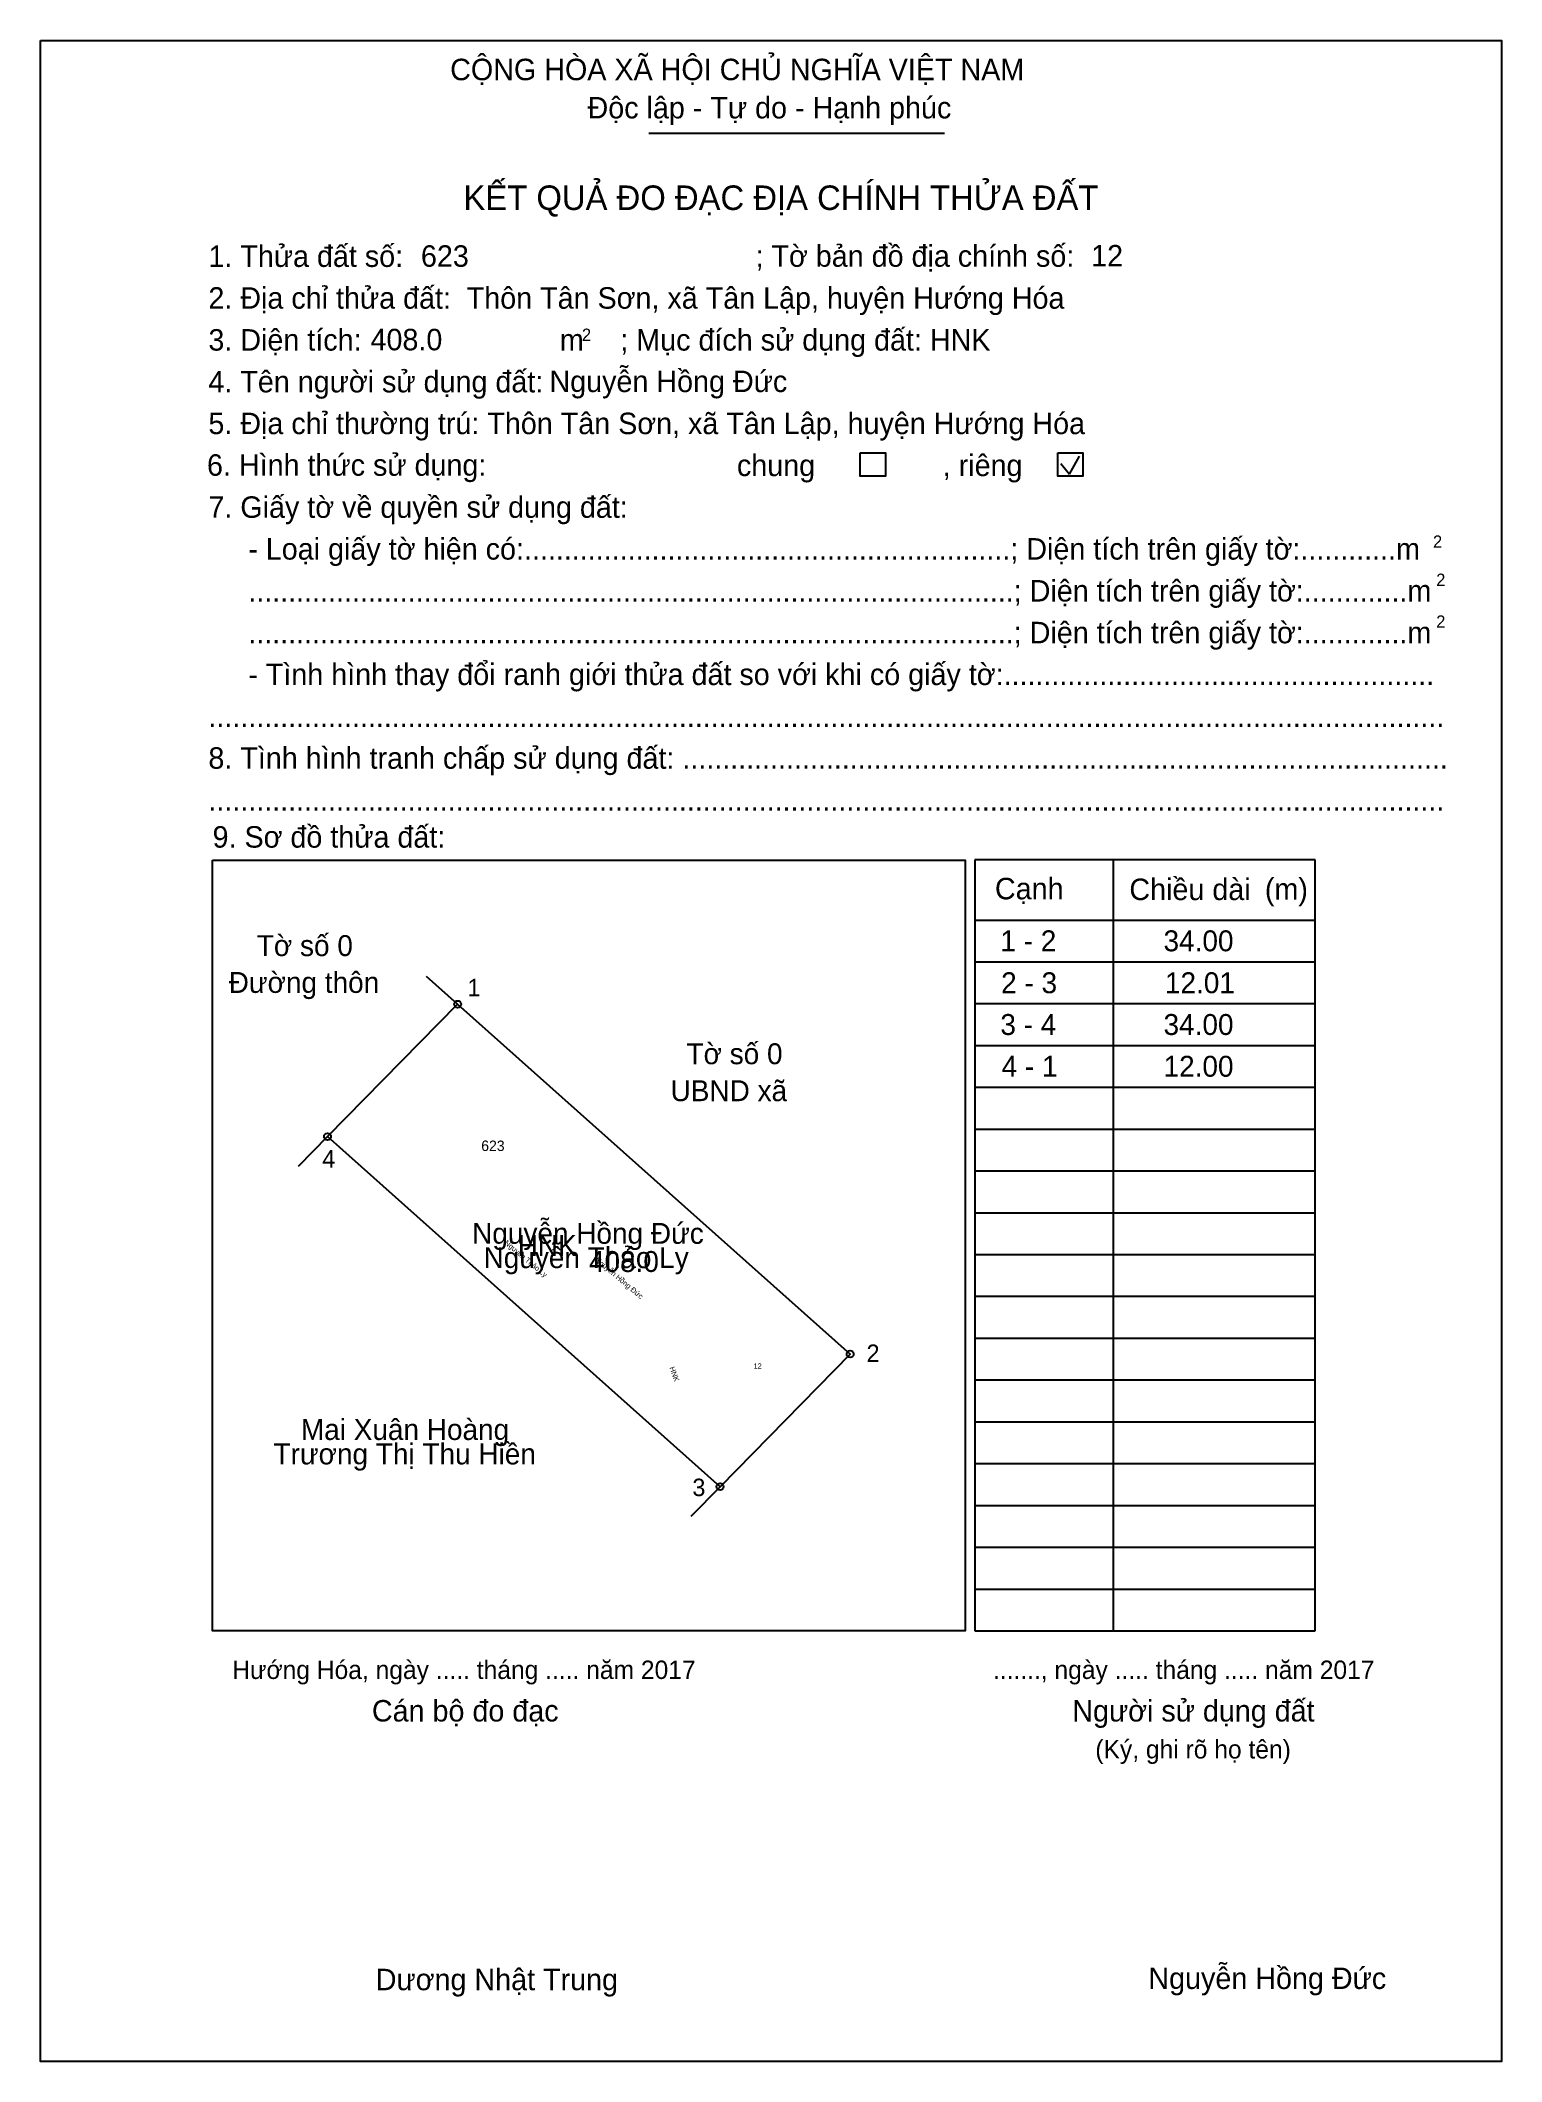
# Model space of a CAD drawing. Extents: x 548101 to 548196, y 1837921 to 1838051.
import ezdxf

# ---------------------------------------------------------------- set-up
doc = ezdxf.new("R2010")
doc.units = 0
for name, color, linetype in [('Level 1', 7, 'Continuous'), ('Level 10', 7, 'Continuous'), ('Level 11', 7, 'Continuous'), ('Level 13', 7, 'Continuous'), ('Level 15', 7, 'Continuous'), ('Level 18', 7, 'Continuous'), ('Level 19', 7, 'Continuous'), ('Level 2', 7, 'Continuous'), ('Level 21', 7, 'Continuous'), ('Level 27', 7, 'Continuous'), ('Level 36', 7, 'Continuous'), ('Level 48', 7, 'Continuous'), ('Level 50', 7, 'Continuous'), ('Level 52', 7, 'Continuous'), ('Level 6', 7, 'Continuous'), ('Level 9', 7, 'Continuous')]:
    doc.layers.add(name, color=color, linetype=linetype)

msp = doc.modelspace()

# ---------------------------------------------------------------- linework, layer by layer
at = {"layer": 'Level 1'}
for p, q in [((548101.45, 1838051.45), (548101.45, 1838051.45)), ((548140.79, 1838045.46), (548159.89, 1838045.46)), ((548167.43, 1838024.11), (548167.97, 1838023.41)), ((548167.97, 1838023.41), (548168.62, 1838024.58)), ((548112.58, 1837998.47), (548112.58, 1837998.47)), ((548183.87, 1837998.49), (548161.86, 1837998.49)), ((548161.86, 1837998.49), (548161.86, 1837948.64)), ((548170.8, 1837998.49), (548170.8, 1837948.64)), ((548183.87, 1837948.64), (548183.87, 1837998.49)), ((548161.86, 1837994.59), (548176.99, 1837994.59)), ((548176.99, 1837994.59), (548183.87, 1837994.59)), ((548161.86, 1837991.89), (548176.99, 1837991.89)), ((548176.99, 1837991.89), (548183.87, 1837991.89)), ((548161.86, 1837989.19), (548176.99, 1837989.19)), ((548176.99, 1837989.19), (548183.87, 1837989.19)), ((548161.86, 1837986.48), (548176.99, 1837986.48)), ((548176.99, 1837986.48), (548183.87, 1837986.48)), ((548161.86, 1837983.78), (548176.99, 1837983.78)), ((548176.99, 1837983.78), (548183.87, 1837983.78)), ((548161.86, 1837981.08), (548176.99, 1837981.08)), ((548176.99, 1837981.08), (548183.87, 1837981.08)), ((548161.86, 1837978.37), (548176.99, 1837978.37)), ((548176.99, 1837978.37), (548183.87, 1837978.37)), ((548161.86, 1837975.67), (548176.99, 1837975.67)), ((548176.99, 1837975.67), (548183.87, 1837975.67)), ((548161.86, 1837972.97), (548176.99, 1837972.97)), ((548176.99, 1837972.97), (548183.87, 1837972.97)), ((548161.86, 1837970.27), (548176.99, 1837970.27)), ((548176.99, 1837970.27), (548183.87, 1837970.27)), ((548161.86, 1837967.56), (548176.99, 1837967.56)), ((548176.99, 1837967.56), (548183.87, 1837967.56)), ((548161.86, 1837964.86), (548176.99, 1837964.86)), ((548176.99, 1837964.86), (548183.87, 1837964.86)), ((548161.86, 1837962.16), (548176.99, 1837962.16)), ((548176.99, 1837962.16), (548183.87, 1837962.16)), ((548161.86, 1837959.45), (548176.99, 1837959.45)), ((548176.99, 1837959.45), (548183.87, 1837959.45)), ((548161.86, 1837956.75), (548176.99, 1837956.75)), ((548176.99, 1837956.75), (548183.87, 1837956.75)), ((548161.86, 1837954.05), (548176.99, 1837954.05)), ((548176.99, 1837954.05), (548183.87, 1837954.05)), ((548161.86, 1837951.34), (548176.99, 1837951.34)), ((548176.99, 1837951.34), (548183.87, 1837951.34)), ((548161.23, 1837948.64), (548161.23, 1837948.64)), ((548161.86, 1837948.64), (548183.87, 1837948.64)), ((548183.87, 1837948.64), (548183.87, 1837949.13)), ((548195.91, 1837920.8), (548195.91, 1837920.8))]:
    msp.add_line(p, q, dxfattribs=at)
msp.add_lwpolyline([(548112.58, 1837998.47), (548161.23, 1837998.47), (548161.23, 1837948.64), (548112.58, 1837948.64)], close=True, dxfattribs=at)
at = {"layer": 'Level 10'}
msp.add_lwpolyline([(548145.39, 1837957.96), (548120.01, 1837980.59), (548128.42, 1837989.15), (548153.8, 1837966.53)], close=True, dxfattribs=at)
at = {"layer": 'Level 11'}
for centre in [(548128.42, 1837989.15), (548120.01, 1837980.59), (548153.8, 1837966.53), (548145.39, 1837957.96), (548145.39, 1837957.96)]:
    msp.add_circle(centre, 0.225, dxfattribs=at)
at = {"layer": 'Level 2'}
msp.add_lwpolyline([(548101.45, 1838051.45), (548195.91, 1838051.45), (548195.91, 1837920.8), (548101.45, 1837920.8)], close=True, dxfattribs=at)
at = {"layer": 'Level 27'}
for p, q in [((548128.42, 1837989.15), (548126.4, 1837990.95)), ((548120.01, 1837980.59), (548118.12, 1837978.66)), ((548145.39, 1837957.96), (548143.5, 1837956.03))]:
    msp.add_line(p, q, dxfattribs=at)
at = {"layer": 'Level 50'}
for points in [[(548154.45, 1838024.8), (548156.08, 1838024.8), (548156.08, 1838023.29), (548154.45, 1838023.29)], [(548167.22, 1838024.8), (548168.84, 1838024.8), (548168.84, 1838023.29), (548167.22, 1838023.29)]]:
    msp.add_lwpolyline(points, close=True, dxfattribs=at)

# ---------------------------------------------------------------- texts
at = {"layer": 'Level 1'}
for s, height, p in [('CỘNG HÒA XÃ HỘI CHỦ NGHĨA VIỆT NAM', 1.3876, (548127.94, 1838048.88)), ('Độc lập - Tự do - Hạnh phúc', 1.3876, (548136.82, 1838046.41)), ('KẾT QUẢ ĐO ĐẠC ĐỊA CHÍNH THỬA ĐẤT', 1.586, (548128.8, 1838040.49)), ('1. Thửa đất số:', 1.3876, (548112.31, 1838036.81)), ('; Tờ bản đồ địa chính số:', 1.3876, (548147.68, 1838036.82)), ('2. Địa chỉ thửa đất:', 1.3876, (548112.31, 1838034.11)), ('3. Diện tích:', 1.3876, (548112.31, 1838031.4)), ('; Mục đích sử dụng đất: HNK', 1.3876, (548138.94, 1838031.4)), ('m', 1.39, (548135.03, 1838031.4)), ('2', 0.793, (548136.46, 1838032.03)), ('4. Tên người sử dụng đất:', 1.3876, (548112.31, 1838028.7)), ('5. Địa chỉ thường trú: Thôn Tân Sơn, xã Tân Lập, huyện Hướng Hóa', 1.3876, (548112.31, 1838026)), ('chung                , riêng', 1.3876, (548146.48, 1838023.29)), ('7. Giấy tờ về quyền sử dụng đất:', 1.3876, (548112.31, 1838020.59)), ('     - Loại giấy tờ hiện có:.............................................................; Diện tích trên giấy tờ:............m', 1.38756, (548112.31, 1838017.89)), ('2', 0.793, (548191.48, 1838018.66)), ('     ................................................................................................; Diện tích trên giấy tờ:.............m', 1.38756, (548112.31, 1838015.18)), ('2', 0.793, (548191.69, 1838016.19)), ('     ................................................................................................; Diện tích trên giấy tờ:.............m', 1.38756, (548112.31, 1838012.48)), ('2', 0.793, (548191.69, 1838013.49)), ('     - Tình hình thay đổi ranh giới thửa đất so với khi có giấy tờ:......................................................', 1.38756, (548112.31, 1838009.78)), ('...........................................................................................................................................................', 1.38756, (548112.31, 1838007.07)), ('8. Tình hình tranh chấp sử dụng đất: ................................................................................................', 1.38756, (548112.31, 1838004.37)), ('...........................................................................................................................................................', 1.38756, (548112.31, 1838001.67)), ('9. Sơ đồ thửa đất:', 1.3876, (548112.58, 1837999.27)), ('Cạnh', 1.388, (548163.16, 1837995.93)), ('Chiều dài', 1.388, (548171.85, 1837995.88)), ('(m)', 1.388, (548180.61, 1837995.9)), ('Hướng Hóa, ngày ..... tháng ..... năm 2017', 1.1894, (548113.85, 1837945.53)), ('......., ngày ..... tháng ..... năm 2017', 1.1894, (548163.03, 1837945.53)), ('Cán bộ đo đạc', 1.3876, (548122.88, 1837942.78)), ('Người sử dụng đất', 1.3876, (548168.16, 1837942.78)), ('(Ký, ghi rõ họ tên)', 1.1894, (548169.65, 1837940.39)), ('Dương Nhật Trung', 1.3876, (548123.13, 1837925.41))]:
    msp.add_text(s, height=height, dxfattribs=at).set_placement(p)
at = {"layer": 'Level 13'}
for s, height, p in [('Nguyễn Hồng Đức', 1.3516, (548129.36, 1837973.66)), ('HNK', 1.352, (548132.3, 1837972.87)), ('Nguyễn Thảo Ly', 1.3516, (548130.1, 1837972.09)), ('408.0', 1.352, (548136.91, 1837971.84))]:
    msp.add_text(s, height=height, dxfattribs=at).set_placement(p)
msp.add_text('Nguyễn Hồng Đức', height=0.3379, rotation=320, dxfattribs=at).set_placement((548137.28, 1837972.56))
at = {"layer": 'Level 15'}
msp.add_text('Nguyễn Thảo Ly', height=0.3379, rotation=320, dxfattribs=at).set_placement((548131.42, 1837973.67))
at = {"layer": 'Level 18'}
msp.add_text('12', height=0.338, dxfattribs=at).set_placement((548147.56, 1837965.59))
at = {"layer": 'Level 19'}
msp.add_text('HNK', height=0.338, rotation=290, dxfattribs=at).set_placement((548142.11, 1837965.65))
at = {"layer": 'Level 21'}
msp.add_text('623', height=0.676, dxfattribs=at).set_placement((548129.95, 1837979.66))
at = {"layer": 'Level 36'}
for s, height, p in [('Tờ số 0', 1.352, (548115.44, 1837992.26)), ('Đường thôn', 1.352, (548113.62, 1837989.88)), ('Tờ số 0', 1.352, (548143.22, 1837985.27)), ('UBND xã', 1.352, (548142.19, 1837982.88)), ('Mai Xuân Hoàng', 1.3516, (548118.29, 1837960.98)), ('Trương Thị Thu Hiền', 1.3516, (548116.52, 1837959.4))]:
    msp.add_text(s, height=height, dxfattribs=at).set_placement(p)
at = {"layer": 'Level 48'}
msp.add_text('6. Hình thức sử dụng:', height=1.3876, dxfattribs=at).set_placement((548112.22, 1838023.31))
at = {"layer": 'Level 52'}
for s, p in [('1 - 2', (548163.51, 1837992.57)), ('34.00', (548174.06, 1837992.57)), ('2 - 3', (548163.56, 1837989.86)), ('12.01', (548174.15, 1837989.86)), ('3 - 4', (548163.51, 1837987.16)), ('34.00', (548174.06, 1837987.16)), ('4 - 1', (548163.59, 1837984.46)), ('12.00', (548174.06, 1837984.46))]:
    msp.add_text(s, height=1.352, dxfattribs=at).set_placement(p)
at = {"layer": 'Level 6'}
for s, height, p in [('623', 1.388, (548126.05, 1838036.82)), ('12', 1.388, (548169.38, 1838036.84)), ('Thôn Tân Sơn, xã Tân Lập, huyện Hướng Hóa', 1.3876, (548129.01, 1838034.11)), ('408.0', 1.388, (548122.79, 1838031.42)), ('Nguyễn Hồng Đức', 1.3876, (548134.36, 1838028.72)), ('Nguyễn Hồng Đức', 1.3876, (548173.08, 1837925.49))]:
    msp.add_text(s, height=height, dxfattribs=at).set_placement(p)
at = {"layer": 'Level 9'}
for s, p in [('1', (548129.06, 1837989.66)), ('4', (548119.67, 1837978.59)), ('2', (548154.86, 1837966.02)), ('3', (548143.6, 1837957.35))]:
    msp.add_text(s, height=1.13, dxfattribs=at).set_placement(p)

doc.saveas('drawing.dxf')
